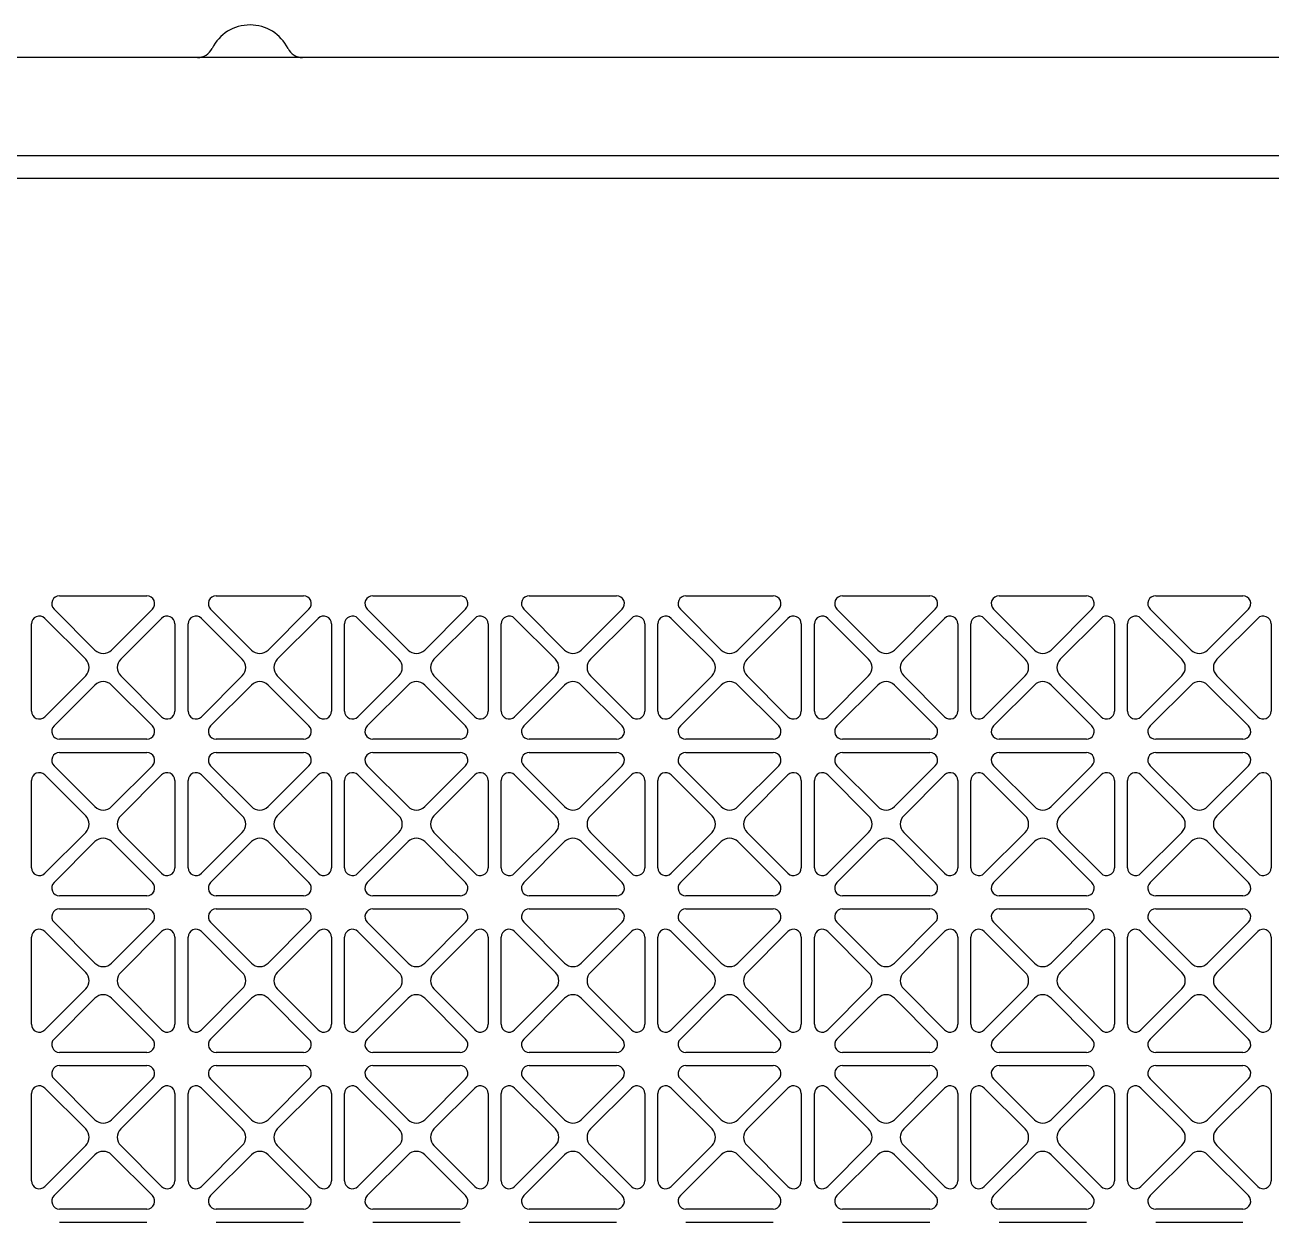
# Model space of a CAD drawing. Extents: x 59521 to 184406, y -1257 to 56672.
# Drawn here: x 70028.7 to 70219.7, y 20028.2 to 20211.7 of the extents above; entities that cross this region are included whole.
import ezdxf

# ---------------------------------------------------------------- set-up
doc = ezdxf.new("R2010")
doc.units = 0
doc.header["$MEASUREMENT"] = 0
doc.layers.get('0').update_dxf_attribs({"linetype": 'CONTINUOUS'})
for name, color, linetype in [('4215-12649_2_1_0', 7, 'CONTINUOUS'), ('4215-12661_1_0', 7, 'CONTINUOUS'), ('WANGKONG_0', 7, 'CONTINUOUS')]:
    doc.layers.add(name, color=color, linetype=linetype)

# ---------------------------------------------------------------- blocks, each defined once
blk = doc.blocks.new('ju77')
at = {"layer": '4215-12649_2_1_0', "color": 87, "linetype": 'Continuous'}
for p, q in [((325.9597979745959, 477.5), (-405.0402020254041, 477.5)), ((-405.0402020254041, 462.5), (325.9597979745959, 462.5))]:
    blk.add_line(p, q, dxfattribs=at)
for centre, radius, start, end in [((-189.5402020254041, 476), 6.5, 26.38779996131899, 153.612200038681), ((-197.602459773705, 480), 2.5, 270, 333.612200038681), ((-181.4779442771032, 480), 2.5, 206.387799961319, 270)]:
    blk.add_arc(centre, radius, start, end, dxfattribs=at)
at = {"layer": '4215-12661_1_0', "color": 87, "linetype": 'Continuous'}
blk.add_line((-397.0402020254041, 459), (316.9597979745959, 459), dxfattribs=at)
at = {"layer": 'WANGKONG_0', "color": 87, "linetype": 'Continuous'}
for p, q in [((-218.7289321881981, 395), (-205.3514718626029, 395)), ((-194.7289321881981, 395), (-181.3514718626029, 395)), ((-170.7289321881981, 395), (-157.3514718626029, 395)), ((-146.7289321881981, 395), (-133.3514718626029, 395)), ((-122.7289321881981, 395), (-109.3514718626029, 395)), ((-98.72893218819809, 395), (-85.35147186260292, 395)), ((-74.72893218819809, 395), (-61.35147186260292, 395)), ((-50.72893218819809, 395), (-37.35147186260292, 395)), ((-213.312994231499, 386.6870057684937), (-219.5774603255995, 392.9514718625942)), ((-204.5029437252015, 392.9514718625942), (-210.7674098192001, 386.6870057684937)), ((-189.312994231499, 386.6870057684937), (-195.5774603255995, 392.9514718625942)), ((-180.5029437252015, 392.9514718625942), (-186.7674098192001, 386.6870057684937)), ((-165.312994231499, 386.6870057684937), (-171.5774603255995, 392.9514718625942)), ((-156.5029437252015, 392.9514718625942), (-162.7674098192001, 386.6870057684937)), ((-141.312994231499, 386.6870057684937), (-147.5774603255995, 392.9514718625942)), ((-132.5029437252015, 392.9514718625942), (-138.7674098192001, 386.6870057684937)), ((-117.312994231499, 386.6870057684937), (-123.5774603255995, 392.9514718625942)), ((-108.5029437252015, 392.9514718625942), (-114.7674098192001, 386.6870057684937)), ((-93.31299423149903, 386.6870057684937), (-99.57746032559953, 392.9514718625942)), ((-84.50294372520148, 392.9514718625942), (-90.76740981920011, 386.6870057684937)), ((-69.31299423149903, 386.6870057684937), (-75.57746032559953, 392.9514718625942)), ((-60.50294372520148, 392.9514718625942), (-66.76740981920011, 386.6870057684937)), ((-45.31299423149903, 386.6870057684937), (-51.57746032559953, 392.9514718625942)), ((-36.50294372520148, 392.9514718625942), (-42.76740981920011, 386.6870057684937)), ((-223.0402020254041, 377.3112698371988), (-223.0402020254041, 390.6887301627939)), ((-220.9916738879983, 391.5372583001954), (-214.7272077939051, 385.2727922061968)), ((-209.3531962569032, 385.2727922061968), (-203.0887301628027, 391.5372583001954)), ((-201.0402020254041, 390.6887301627939), (-201.0402020254041, 377.3112698371988)), ((-199.0402020254041, 377.3112698371988), (-199.0402020254041, 390.6887301627939)), ((-196.9916738879983, 391.5372583001954), (-190.7272077939051, 385.2727922061968)), ((-185.3531962569032, 385.2727922061968), (-179.0887301628027, 391.5372583001954)), ((-177.0402020254041, 390.6887301627939), (-177.0402020254041, 377.3112698371988)), ((-175.0402020254041, 377.3112698371988), (-175.0402020254041, 390.6887301627939)), ((-172.9916738879983, 391.5372583001954), (-166.7272077939051, 385.2727922061968)), ((-161.3531962569032, 385.2727922061968), (-155.0887301628027, 391.5372583001954)), ((-153.0402020254041, 390.6887301627939), (-153.0402020254041, 377.3112698371988)), ((-151.0402020254041, 377.3112698371988), (-151.0402020254041, 390.6887301627939)), ((-148.9916738879983, 391.5372583001954), (-142.7272077939051, 385.2727922061968)), ((-137.3531962569032, 385.2727922061968), (-131.0887301628027, 391.5372583001954)), ((-129.0402020254041, 390.6887301627939), (-129.0402020254041, 377.3112698371988)), ((-127.0402020254041, 377.3112698371988), (-127.0402020254041, 390.6887301627939)), ((-124.9916738879983, 391.5372583001954), (-118.7272077939051, 385.2727922061968)), ((-113.3531962569032, 385.2727922061968), (-107.0887301628027, 391.5372583001954)), ((-105.0402020254041, 390.6887301627939), (-105.0402020254041, 377.3112698371988)), ((-103.0402020254041, 377.3112698371988), (-103.0402020254041, 390.6887301627939)), ((-100.9916738879983, 391.5372583001954), (-94.72720779390511, 385.2727922061968)), ((-89.35319625690317, 385.2727922061968), (-83.08873016280268, 391.5372583001954)), ((-81.04020202540414, 390.6887301627939), (-81.04020202540414, 377.3112698371988)), ((-79.04020202540414, 377.3112698371988), (-79.04020202540414, 390.6887301627939)), ((-76.99167388799833, 391.5372583001954), (-70.72720779390511, 385.2727922061968)), ((-65.35319625690317, 385.2727922061968), (-59.08873016280268, 391.5372583001954)), ((-57.04020202540414, 390.6887301627939), (-57.04020202540414, 377.3112698371988)), ((-55.04020202540414, 377.3112698371988), (-55.04020202540414, 390.6887301627939)), ((-52.99167388799833, 391.5372583001954), (-46.72720779390511, 385.2727922061968)), ((-41.35319625690317, 385.2727922061968), (-35.08873016280268, 391.5372583001954)), ((-33.04020202540414, 390.6887301627939), (-33.04020202540414, 377.3112698371988)), ((-214.7272077939051, 382.7272077938978), (-220.9916738879983, 376.4627416997973)), ((-203.0887301628027, 376.4627416997973), (-209.3531962569032, 382.7272077938978)), ((-190.7272077939051, 382.7272077938978), (-196.9916738879983, 376.4627416997973)), ((-179.0887301628027, 376.4627416997973), (-185.3531962569032, 382.7272077938978)), ((-166.7272077939051, 382.7272077938978), (-172.9916738879983, 376.4627416997973)), ((-155.0887301628027, 376.4627416997973), (-161.3531962569032, 382.7272077938978)), ((-142.7272077939051, 382.7272077938978), (-148.9916738879983, 376.4627416997973)), ((-131.0887301628027, 376.4627416997973), (-137.3531962569032, 382.7272077938978)), ((-118.7272077939051, 382.7272077938978), (-124.9916738879983, 376.4627416997973)), ((-107.0887301628027, 376.4627416997973), (-113.3531962569032, 382.7272077938978)), ((-94.72720779390511, 382.7272077938978), (-100.9916738879983, 376.4627416997973)), ((-83.08873016280268, 376.4627416997973), (-89.35319625690317, 382.7272077938978)), ((-70.72720779390511, 382.7272077938978), (-76.99167388799833, 376.4627416997973)), ((-59.08873016280268, 376.4627416997973), (-65.35319625690317, 382.7272077938978)), ((-46.72720779390511, 382.7272077938978), (-52.99167388799833, 376.4627416997973)), ((-35.08873016280268, 376.4627416997973), (-41.35319625690317, 382.7272077938978)), ((-219.5774603255995, 375.0485281373985), (-213.312994231499, 381.312994231499)), ((-210.7674098192001, 381.312994231499), (-204.5029437252015, 375.0485281373985)), ((-195.5774603255995, 375.0485281373985), (-189.312994231499, 381.312994231499)), ((-186.7674098192001, 381.312994231499), (-180.5029437252015, 375.0485281373985)), ((-171.5774603255995, 375.0485281373985), (-165.312994231499, 381.312994231499)), ((-162.7674098192001, 381.312994231499), (-156.5029437252015, 375.0485281373985)), ((-147.5774603255995, 375.0485281373985), (-141.312994231499, 381.312994231499)), ((-138.7674098192001, 381.312994231499), (-132.5029437252015, 375.0485281373985)), ((-123.5774603255995, 375.0485281373985), (-117.312994231499, 381.312994231499)), ((-114.7674098192001, 381.312994231499), (-108.5029437252015, 375.0485281373985)), ((-99.57746032559953, 375.0485281373985), (-93.31299423149903, 381.312994231499)), ((-90.76740981920011, 381.312994231499), (-84.50294372520148, 375.0485281373985)), ((-75.57746032559953, 375.0485281373985), (-69.31299423149903, 381.312994231499)), ((-66.76740981920011, 381.312994231499), (-60.50294372520148, 375.0485281373985)), ((-51.57746032559953, 375.0485281373985), (-45.31299423149903, 381.312994231499)), ((-42.76740981920011, 381.312994231499), (-36.50294372520148, 375.0485281373985)), ((-205.3514718626029, 373), (-218.7289321881981, 373)), ((-181.3514718626029, 373), (-194.7289321881981, 373)), ((-157.3514718626029, 373), (-170.7289321881981, 373)), ((-133.3514718626029, 373), (-146.7289321881981, 373)), ((-109.3514718626029, 373), (-122.7289321881981, 373)), ((-85.35147186260292, 373), (-98.72893218819809, 373)), ((-61.35147186260292, 373), (-74.72893218819809, 373)), ((-37.35147186260292, 373), (-50.72893218819809, 373)), ((-218.7289321881981, 371), (-205.3514718626029, 371)), ((-194.7289321881981, 371), (-181.3514718626029, 371)), ((-170.7289321881981, 371), (-157.3514718626029, 371)), ((-146.7289321881981, 371), (-133.3514718626029, 371)), ((-122.7289321881981, 371), (-109.3514718626029, 371)), ((-98.72893218819809, 371), (-85.35147186260292, 371)), ((-74.72893218819809, 371), (-61.35147186260292, 371)), ((-50.72893218819809, 371), (-37.35147186260292, 371)), ((-213.312994231499, 362.6870057684937), (-219.5774603255995, 368.9514718625942)), ((-204.5029437252015, 368.9514718625942), (-210.7674098192001, 362.6870057684937)), ((-189.312994231499, 362.6870057684937), (-195.5774603255995, 368.9514718625942)), ((-180.5029437252015, 368.9514718625942), (-186.7674098192001, 362.6870057684937)), ((-165.312994231499, 362.6870057684937), (-171.5774603255995, 368.9514718625942)), ((-156.5029437252015, 368.9514718625942), (-162.7674098192001, 362.6870057684937)), ((-141.312994231499, 362.6870057684937), (-147.5774603255995, 368.9514718625942)), ((-132.5029437252015, 368.9514718625942), (-138.7674098192001, 362.6870057684937)), ((-117.312994231499, 362.6870057684937), (-123.5774603255995, 368.9514718625942)), ((-108.5029437252015, 368.9514718625942), (-114.7674098192001, 362.6870057684937)), ((-93.31299423149903, 362.6870057684937), (-99.57746032559953, 368.9514718625942)), ((-84.50294372520148, 368.9514718625942), (-90.76740981920011, 362.6870057684937)), ((-69.31299423149903, 362.6870057684937), (-75.57746032559953, 368.9514718625942)), ((-60.50294372520148, 368.9514718625942), (-66.76740981920011, 362.6870057684937)), ((-45.31299423149903, 362.6870057684937), (-51.57746032559953, 368.9514718625942)), ((-36.50294372520148, 368.9514718625942), (-42.76740981920011, 362.6870057684937)), ((-220.9916738879983, 367.5372583001954), (-214.7272077939051, 361.2727922061968)), ((-209.3531962569032, 361.2727922061968), (-203.0887301628027, 367.5372583001954)), ((-196.9916738879983, 367.5372583001954), (-190.7272077939051, 361.2727922061968)), ((-185.3531962569032, 361.2727922061968), (-179.0887301628027, 367.5372583001954)), ((-172.9916738879983, 367.5372583001954), (-166.7272077939051, 361.2727922061968)), ((-161.3531962569032, 361.2727922061968), (-155.0887301628027, 367.5372583001954)), ((-148.9916738879983, 367.5372583001954), (-142.7272077939051, 361.2727922061968)), ((-137.3531962569032, 361.2727922061968), (-131.0887301628027, 367.5372583001954)), ((-124.9916738879983, 367.5372583001954), (-118.7272077939051, 361.2727922061968)), ((-113.3531962569032, 361.2727922061968), (-107.0887301628027, 367.5372583001954)), ((-100.9916738879983, 367.5372583001954), (-94.72720779390511, 361.2727922061968)), ((-89.35319625690317, 361.2727922061968), (-83.08873016280268, 367.5372583001954)), ((-76.99167388799833, 367.5372583001954), (-70.72720779390511, 361.2727922061968)), ((-65.35319625690317, 361.2727922061968), (-59.08873016280268, 367.5372583001954)), ((-52.99167388799833, 367.5372583001954), (-46.72720779390511, 361.2727922061968)), ((-41.35319625690317, 361.2727922061968), (-35.08873016280268, 367.5372583001954)), ((-223.0402020254041, 353.3112698371988), (-223.0402020254041, 366.6887301627939)), ((-201.0402020254041, 366.6887301627939), (-201.0402020254041, 353.3112698371988)), ((-199.0402020254041, 353.3112698371988), (-199.0402020254041, 366.6887301627939)), ((-177.0402020254041, 366.6887301627939), (-177.0402020254041, 353.3112698371988)), ((-175.0402020254041, 353.3112698371988), (-175.0402020254041, 366.6887301627939)), ((-153.0402020254041, 366.6887301627939), (-153.0402020254041, 353.3112698371988)), ((-151.0402020254041, 353.3112698371988), (-151.0402020254041, 366.6887301627939)), ((-129.0402020254041, 366.6887301627939), (-129.0402020254041, 353.3112698371988)), ((-127.0402020254041, 353.3112698371988), (-127.0402020254041, 366.6887301627939)), ((-105.0402020254041, 366.6887301627939), (-105.0402020254041, 353.3112698371988)), ((-103.0402020254041, 353.3112698371988), (-103.0402020254041, 366.6887301627939)), ((-81.04020202540414, 366.6887301627939), (-81.04020202540414, 353.3112698371988)), ((-79.04020202540414, 353.3112698371988), (-79.04020202540414, 366.6887301627939)), ((-57.04020202540414, 366.6887301627939), (-57.04020202540414, 353.3112698371988)), ((-55.04020202540414, 353.3112698371988), (-55.04020202540414, 366.6887301627939)), ((-33.04020202540414, 366.6887301627939), (-33.04020202540414, 353.3112698371988)), ((-214.7272077939051, 358.7272077938978), (-220.9916738879983, 352.4627416997973)), ((-219.5774603255995, 351.0485281373985), (-213.312994231499, 357.312994231499)), ((-210.7674098192001, 357.312994231499), (-204.5029437252015, 351.0485281373985)), ((-203.0887301628027, 352.4627416997973), (-209.3531962569032, 358.7272077938978)), ((-190.7272077939051, 358.7272077938978), (-196.9916738879983, 352.4627416997973)), ((-195.5774603255995, 351.0485281373985), (-189.312994231499, 357.312994231499)), ((-186.7674098192001, 357.312994231499), (-180.5029437252015, 351.0485281373985)), ((-179.0887301628027, 352.4627416997973), (-185.3531962569032, 358.7272077938978)), ((-166.7272077939051, 358.7272077938978), (-172.9916738879983, 352.4627416997973)), ((-171.5774603255995, 351.0485281373985), (-165.312994231499, 357.312994231499)), ((-162.7674098192001, 357.312994231499), (-156.5029437252015, 351.0485281373985)), ((-155.0887301628027, 352.4627416997973), (-161.3531962569032, 358.7272077938978)), ((-142.7272077939051, 358.7272077938978), (-148.9916738879983, 352.4627416997973)), ((-147.5774603255995, 351.0485281373985), (-141.312994231499, 357.312994231499)), ((-138.7674098192001, 357.312994231499), (-132.5029437252015, 351.0485281373985)), ((-131.0887301628027, 352.4627416997973), (-137.3531962569032, 358.7272077938978)), ((-118.7272077939051, 358.7272077938978), (-124.9916738879983, 352.4627416997973)), ((-123.5774603255995, 351.0485281373985), (-117.312994231499, 357.312994231499)), ((-114.7674098192001, 357.312994231499), (-108.5029437252015, 351.0485281373985)), ((-107.0887301628027, 352.4627416997973), (-113.3531962569032, 358.7272077938978)), ((-94.72720779390511, 358.7272077938978), (-100.9916738879983, 352.4627416997973)), ((-99.57746032559953, 351.0485281373985), (-93.31299423149903, 357.312994231499)), ((-90.76740981920011, 357.312994231499), (-84.50294372520148, 351.0485281373985)), ((-83.08873016280268, 352.4627416997973), (-89.35319625690317, 358.7272077938978)), ((-70.72720779390511, 358.7272077938978), (-76.99167388799833, 352.4627416997973)), ((-75.57746032559953, 351.0485281373985), (-69.31299423149903, 357.312994231499)), ((-66.76740981920011, 357.312994231499), (-60.50294372520148, 351.0485281373985)), ((-59.08873016280268, 352.4627416997973), (-65.35319625690317, 358.7272077938978)), ((-46.72720779390511, 358.7272077938978), (-52.99167388799833, 352.4627416997973)), ((-51.57746032559953, 351.0485281373985), (-45.31299423149903, 357.312994231499)), ((-42.76740981920011, 357.312994231499), (-36.50294372520148, 351.0485281373985)), ((-35.08873016280268, 352.4627416997973), (-41.35319625690317, 358.7272077938978)), ((-205.3514718626029, 349), (-218.7289321881981, 349)), ((-181.3514718626029, 349), (-194.7289321881981, 349)), ((-157.3514718626029, 349), (-170.7289321881981, 349)), ((-133.3514718626029, 349), (-146.7289321881981, 349)), ((-109.3514718626029, 349), (-122.7289321881981, 349)), ((-85.35147186260292, 349), (-98.72893218819809, 349)), ((-61.35147186260292, 349), (-74.72893218819809, 349)), ((-37.35147186260292, 349), (-50.72893218819809, 349)), ((-218.7289321881981, 347), (-205.3514718626029, 347)), ((-194.7289321881981, 347), (-181.3514718626029, 347)), ((-170.7289321881981, 347), (-157.3514718626029, 347)), ((-146.7289321881981, 347), (-133.3514718626029, 347)), ((-122.7289321881981, 347), (-109.3514718626029, 347)), ((-98.72893218819809, 347), (-85.35147186260292, 347)), ((-74.72893218819809, 347), (-61.35147186260292, 347)), ((-50.72893218819809, 347), (-37.35147186260292, 347)), ((-213.312994231499, 338.6870057684937), (-219.5774603255995, 344.9514718625942)), ((-204.5029437252015, 344.9514718625942), (-210.7674098192001, 338.6870057684937)), ((-189.312994231499, 338.6870057684937), (-195.5774603255995, 344.9514718625942)), ((-180.5029437252015, 344.9514718625942), (-186.7674098192001, 338.6870057684937)), ((-165.312994231499, 338.6870057684937), (-171.5774603255995, 344.9514718625942)), ((-156.5029437252015, 344.9514718625942), (-162.7674098192001, 338.6870057684937)), ((-141.312994231499, 338.6870057684937), (-147.5774603255995, 344.9514718625942)), ((-132.5029437252015, 344.9514718625942), (-138.7674098192001, 338.6870057684937)), ((-117.312994231499, 338.6870057684937), (-123.5774603255995, 344.9514718625942)), ((-108.5029437252015, 344.9514718625942), (-114.7674098192001, 338.6870057684937)), ((-93.31299423149903, 338.6870057684937), (-99.57746032559953, 344.9514718625942)), ((-84.50294372520148, 344.9514718625942), (-90.76740981920011, 338.6870057684937)), ((-69.31299423149903, 338.6870057684937), (-75.57746032559953, 344.9514718625942)), ((-60.50294372520148, 344.9514718625942), (-66.76740981920011, 338.6870057684937)), ((-45.31299423149903, 338.6870057684937), (-51.57746032559953, 344.9514718625942)), ((-36.50294372520148, 344.9514718625942), (-42.76740981920011, 338.6870057684937)), ((-223.0402020254041, 329.3112698371988), (-223.0402020254041, 342.6887301627939)), ((-220.9916738879983, 343.5372583001954), (-214.7272077939051, 337.2727922061968)), ((-209.3531962569032, 337.2727922061968), (-203.0887301628027, 343.5372583001954)), ((-201.0402020254041, 342.6887301627939), (-201.0402020254041, 329.3112698371988)), ((-199.0402020254041, 329.3112698371988), (-199.0402020254041, 342.6887301627939)), ((-196.9916738879983, 343.5372583001954), (-190.7272077939051, 337.2727922061968)), ((-185.3531962569032, 337.2727922061968), (-179.0887301628027, 343.5372583001954)), ((-177.0402020254041, 342.6887301627939), (-177.0402020254041, 329.3112698371988)), ((-175.0402020254041, 329.3112698371988), (-175.0402020254041, 342.6887301627939)), ((-172.9916738879983, 343.5372583001954), (-166.7272077939051, 337.2727922061968)), ((-161.3531962569032, 337.2727922061968), (-155.0887301628027, 343.5372583001954)), ((-153.0402020254041, 342.6887301627939), (-153.0402020254041, 329.3112698371988)), ((-151.0402020254041, 329.3112698371988), (-151.0402020254041, 342.6887301627939)), ((-148.9916738879983, 343.5372583001954), (-142.7272077939051, 337.2727922061968)), ((-137.3531962569032, 337.2727922061968), (-131.0887301628027, 343.5372583001954)), ((-129.0402020254041, 342.6887301627939), (-129.0402020254041, 329.3112698371988)), ((-127.0402020254041, 329.3112698371988), (-127.0402020254041, 342.6887301627939)), ((-124.9916738879983, 343.5372583001954), (-118.7272077939051, 337.2727922061968)), ((-113.3531962569032, 337.2727922061968), (-107.0887301628027, 343.5372583001954)), ((-105.0402020254041, 342.6887301627939), (-105.0402020254041, 329.3112698371988)), ((-103.0402020254041, 329.3112698371988), (-103.0402020254041, 342.6887301627939)), ((-100.9916738879983, 343.5372583001954), (-94.72720779390511, 337.2727922061968)), ((-89.35319625690317, 337.2727922061968), (-83.08873016280268, 343.5372583001954)), ((-81.04020202540414, 342.6887301627939), (-81.04020202540414, 329.3112698371988)), ((-79.04020202540414, 329.3112698371988), (-79.04020202540414, 342.6887301627939)), ((-76.99167388799833, 343.5372583001954), (-70.72720779390511, 337.2727922061968)), ((-65.35319625690317, 337.2727922061968), (-59.08873016280268, 343.5372583001954)), ((-57.04020202540414, 342.6887301627939), (-57.04020202540414, 329.3112698371988)), ((-55.04020202540414, 329.3112698371988), (-55.04020202540414, 342.6887301627939)), ((-52.99167388799833, 343.5372583001954), (-46.72720779390511, 337.2727922061968)), ((-41.35319625690317, 337.2727922061968), (-35.08873016280268, 343.5372583001954)), ((-33.04020202540414, 342.6887301627939), (-33.04020202540414, 329.3112698371988)), ((-214.7272077939051, 334.7272077938978), (-220.9916738879983, 328.4627416997973)), ((-203.0887301628027, 328.4627416997973), (-209.3531962569032, 334.7272077938978)), ((-190.7272077939051, 334.7272077938978), (-196.9916738879983, 328.4627416997973)), ((-179.0887301628027, 328.4627416997973), (-185.3531962569032, 334.7272077938978)), ((-166.7272077939051, 334.7272077938978), (-172.9916738879983, 328.4627416997973)), ((-155.0887301628027, 328.4627416997973), (-161.3531962569032, 334.7272077938978)), ((-142.7272077939051, 334.7272077938978), (-148.9916738879983, 328.4627416997973)), ((-131.0887301628027, 328.4627416997973), (-137.3531962569032, 334.7272077938978)), ((-118.7272077939051, 334.7272077938978), (-124.9916738879983, 328.4627416997973)), ((-107.0887301628027, 328.4627416997973), (-113.3531962569032, 334.7272077938978)), ((-94.72720779390511, 334.7272077938978), (-100.9916738879983, 328.4627416997973)), ((-83.08873016280268, 328.4627416997973), (-89.35319625690317, 334.7272077938978)), ((-70.72720779390511, 334.7272077938978), (-76.99167388799833, 328.4627416997973)), ((-59.08873016280268, 328.4627416997973), (-65.35319625690317, 334.7272077938978)), ((-46.72720779390511, 334.7272077938978), (-52.99167388799833, 328.4627416997973)), ((-35.08873016280268, 328.4627416997973), (-41.35319625690317, 334.7272077938978)), ((-219.5774603255995, 327.0485281373985), (-213.312994231499, 333.312994231499)), ((-210.7674098192001, 333.312994231499), (-204.5029437252015, 327.0485281373985)), ((-195.5774603255995, 327.0485281373985), (-189.312994231499, 333.312994231499)), ((-186.7674098192001, 333.312994231499), (-180.5029437252015, 327.0485281373985)), ((-171.5774603255995, 327.0485281373985), (-165.312994231499, 333.312994231499)), ((-162.7674098192001, 333.312994231499), (-156.5029437252015, 327.0485281373985)), ((-147.5774603255995, 327.0485281373985), (-141.312994231499, 333.312994231499)), ((-138.7674098192001, 333.312994231499), (-132.5029437252015, 327.0485281373985)), ((-123.5774603255995, 327.0485281373985), (-117.312994231499, 333.312994231499)), ((-114.7674098192001, 333.312994231499), (-108.5029437252015, 327.0485281373985)), ((-99.57746032559953, 327.0485281373985), (-93.31299423149903, 333.312994231499)), ((-90.76740981920011, 333.312994231499), (-84.50294372520148, 327.0485281373985)), ((-75.57746032559953, 327.0485281373985), (-69.31299423149903, 333.312994231499)), ((-66.76740981920011, 333.312994231499), (-60.50294372520148, 327.0485281373985)), ((-51.57746032559953, 327.0485281373985), (-45.31299423149903, 333.312994231499)), ((-42.76740981920011, 333.312994231499), (-36.50294372520148, 327.0485281373985)), ((-205.3514718626029, 325), (-218.7289321881981, 325)), ((-181.3514718626029, 325), (-194.7289321881981, 325)), ((-157.3514718626029, 325), (-170.7289321881981, 325)), ((-133.3514718626029, 325), (-146.7289321881981, 325)), ((-109.3514718626029, 325), (-122.7289321881981, 325)), ((-85.35147186260292, 325), (-98.72893218819809, 325)), ((-61.35147186260292, 325), (-74.72893218819809, 325)), ((-37.35147186260292, 325), (-50.72893218819809, 325)), ((-218.7289321881981, 323), (-205.3514718626029, 323)), ((-194.7289321881981, 323), (-181.3514718626029, 323)), ((-170.7289321881981, 323), (-157.3514718626029, 323)), ((-146.7289321881981, 323), (-133.3514718626029, 323)), ((-122.7289321881981, 323), (-109.3514718626029, 323)), ((-98.72893218819809, 323), (-85.35147186260292, 323)), ((-74.72893218819809, 323), (-61.35147186260292, 323)), ((-50.72893218819809, 323), (-37.35147186260292, 323)), ((-213.312994231499, 314.6870057684937), (-219.5774603255995, 320.9514718625942)), ((-204.5029437252015, 320.9514718625942), (-210.7674098192001, 314.6870057684937)), ((-189.312994231499, 314.6870057684937), (-195.5774603255995, 320.9514718625942)), ((-180.5029437252015, 320.9514718625942), (-186.7674098192001, 314.6870057684937)), ((-165.312994231499, 314.6870057684937), (-171.5774603255995, 320.9514718625942)), ((-156.5029437252015, 320.9514718625942), (-162.7674098192001, 314.6870057684937)), ((-141.312994231499, 314.6870057684937), (-147.5774603255995, 320.9514718625942)), ((-132.5029437252015, 320.9514718625942), (-138.7674098192001, 314.6870057684937)), ((-117.312994231499, 314.6870057684937), (-123.5774603255995, 320.9514718625942)), ((-108.5029437252015, 320.9514718625942), (-114.7674098192001, 314.6870057684937)), ((-93.31299423149903, 314.6870057684937), (-99.57746032559953, 320.9514718625942)), ((-84.50294372520148, 320.9514718625942), (-90.76740981920011, 314.6870057684937)), ((-69.31299423149903, 314.6870057684937), (-75.57746032559953, 320.9514718625942)), ((-60.50294372520148, 320.9514718625942), (-66.76740981920011, 314.6870057684937)), ((-45.31299423149903, 314.6870057684937), (-51.57746032559953, 320.9514718625942)), ((-36.50294372520148, 320.9514718625942), (-42.76740981920011, 314.6870057684937)), ((-220.9916738879983, 319.5372583001954), (-214.7272077939051, 313.2727922061968)), ((-209.3531962569032, 313.2727922061968), (-203.0887301628027, 319.5372583001954)), ((-196.9916738879983, 319.5372583001954), (-190.7272077939051, 313.2727922061968)), ((-185.3531962569032, 313.2727922061968), (-179.0887301628027, 319.5372583001954)), ((-172.9916738879983, 319.5372583001954), (-166.7272077939051, 313.2727922061968)), ((-161.3531962569032, 313.2727922061968), (-155.0887301628027, 319.5372583001954)), ((-148.9916738879983, 319.5372583001954), (-142.7272077939051, 313.2727922061968)), ((-137.3531962569032, 313.2727922061968), (-131.0887301628027, 319.5372583001954)), ((-124.9916738879983, 319.5372583001954), (-118.7272077939051, 313.2727922061968)), ((-113.3531962569032, 313.2727922061968), (-107.0887301628027, 319.5372583001954)), ((-100.9916738879983, 319.5372583001954), (-94.72720779390511, 313.2727922061968)), ((-89.35319625690317, 313.2727922061968), (-83.08873016280268, 319.5372583001954)), ((-76.99167388799833, 319.5372583001954), (-70.72720779390511, 313.2727922061968)), ((-65.35319625690317, 313.2727922061968), (-59.08873016280268, 319.5372583001954)), ((-52.99167388799833, 319.5372583001954), (-46.72720779390511, 313.2727922061968)), ((-41.35319625690317, 313.2727922061968), (-35.08873016280268, 319.5372583001954)), ((-223.0402020254041, 305.3112698371988), (-223.0402020254041, 318.6887301627939)), ((-201.0402020254041, 318.6887301627939), (-201.0402020254041, 305.3112698371988)), ((-199.0402020254041, 305.3112698371988), (-199.0402020254041, 318.6887301627939)), ((-177.0402020254041, 318.6887301627939), (-177.0402020254041, 305.3112698371988)), ((-175.0402020254041, 305.3112698371988), (-175.0402020254041, 318.6887301627939)), ((-153.0402020254041, 318.6887301627939), (-153.0402020254041, 305.3112698371988)), ((-151.0402020254041, 305.3112698371988), (-151.0402020254041, 318.6887301627939)), ((-129.0402020254041, 318.6887301627939), (-129.0402020254041, 305.3112698371988)), ((-127.0402020254041, 305.3112698371988), (-127.0402020254041, 318.6887301627939)), ((-105.0402020254041, 318.6887301627939), (-105.0402020254041, 305.3112698371988)), ((-103.0402020254041, 305.3112698371988), (-103.0402020254041, 318.6887301627939)), ((-81.04020202540414, 318.6887301627939), (-81.04020202540414, 305.3112698371988)), ((-79.04020202540414, 305.3112698371988), (-79.04020202540414, 318.6887301627939)), ((-57.04020202540414, 318.6887301627939), (-57.04020202540414, 305.3112698371988)), ((-55.04020202540414, 305.3112698371988), (-55.04020202540414, 318.6887301627939)), ((-33.04020202540414, 318.6887301627939), (-33.04020202540414, 305.3112698371988)), ((-214.7272077939051, 310.7272077938978), (-220.9916738879983, 304.4627416997973)), ((-203.0887301628027, 304.4627416997973), (-209.3531962569032, 310.7272077938978)), ((-190.7272077939051, 310.7272077938978), (-196.9916738879983, 304.4627416997973)), ((-179.0887301628027, 304.4627416997973), (-185.3531962569032, 310.7272077938978)), ((-166.7272077939051, 310.7272077938978), (-172.9916738879983, 304.4627416997973)), ((-155.0887301628027, 304.4627416997973), (-161.3531962569032, 310.7272077938978)), ((-142.7272077939051, 310.7272077938978), (-148.9916738879983, 304.4627416997973)), ((-131.0887301628027, 304.4627416997973), (-137.3531962569032, 310.7272077938978)), ((-118.7272077939051, 310.7272077938978), (-124.9916738879983, 304.4627416997973)), ((-107.0887301628027, 304.4627416997973), (-113.3531962569032, 310.7272077938978)), ((-94.72720779390511, 310.7272077938978), (-100.9916738879983, 304.4627416997973)), ((-83.08873016280268, 304.4627416997973), (-89.35319625690317, 310.7272077938978)), ((-70.72720779390511, 310.7272077938978), (-76.99167388799833, 304.4627416997973)), ((-59.08873016280268, 304.4627416997973), (-65.35319625690317, 310.7272077938978)), ((-46.72720779390511, 310.7272077938978), (-52.99167388799833, 304.4627416997973)), ((-35.08873016280268, 304.4627416997973), (-41.35319625690317, 310.7272077938978)), ((-219.5774603255995, 303.0485281373985), (-213.312994231499, 309.312994231499)), ((-210.7674098192001, 309.312994231499), (-204.5029437252015, 303.0485281373985)), ((-195.5774603255995, 303.0485281373985), (-189.312994231499, 309.312994231499)), ((-186.7674098192001, 309.312994231499), (-180.5029437252015, 303.0485281373985)), ((-171.5774603255995, 303.0485281373985), (-165.312994231499, 309.312994231499)), ((-162.7674098192001, 309.312994231499), (-156.5029437252015, 303.0485281373985)), ((-147.5774603255995, 303.0485281373985), (-141.312994231499, 309.312994231499)), ((-138.7674098192001, 309.312994231499), (-132.5029437252015, 303.0485281373985)), ((-123.5774603255995, 303.0485281373985), (-117.312994231499, 309.312994231499)), ((-114.7674098192001, 309.312994231499), (-108.5029437252015, 303.0485281373985)), ((-99.57746032559953, 303.0485281373985), (-93.31299423149903, 309.312994231499)), ((-90.76740981920011, 309.312994231499), (-84.50294372520148, 303.0485281373985)), ((-75.57746032559953, 303.0485281373985), (-69.31299423149903, 309.312994231499)), ((-66.76740981920011, 309.312994231499), (-60.50294372520148, 303.0485281373985)), ((-51.57746032559953, 303.0485281373985), (-45.31299423149903, 309.312994231499)), ((-42.76740981920011, 309.312994231499), (-36.50294372520148, 303.0485281373985)), ((-205.3514718626029, 301), (-218.7289321881981, 301)), ((-181.3514718626029, 301), (-194.7289321881981, 301)), ((-157.3514718626029, 301), (-170.7289321881981, 301)), ((-133.3514718626029, 301), (-146.7289321881981, 301)), ((-109.3514718626029, 301), (-122.7289321881981, 301)), ((-85.35147186260292, 301), (-98.72893218819809, 301)), ((-61.35147186260292, 301), (-74.72893218819809, 301)), ((-37.35147186260292, 301), (-50.72893218819809, 301)), ((-218.7289321881981, 299), (-205.3514718626029, 299)), ((-194.7289321881981, 299), (-181.3514718626029, 299)), ((-170.7289321881981, 299), (-157.3514718626029, 299)), ((-146.7289321881981, 299), (-133.3514718626029, 299)), ((-122.7289321881981, 299), (-109.3514718626029, 299)), ((-98.72893218819809, 299), (-85.35147186260292, 299)), ((-74.72893218819809, 299), (-61.35147186260292, 299)), ((-50.72893218819809, 299), (-37.35147186260292, 299))]:
    blk.add_line(p, q, dxfattribs=at)
for centre, radius, start, end in [((-218.7289321881981, 393.7999999999956), 1.2, 90, 225), ((-205.3514718626029, 393.7999999999956), 1.2, 315, 89.99999999958312), ((-194.7289321881981, 393.7999999999956), 1.2, 90, 225), ((-181.3514718626029, 393.7999999999956), 1.2, 315, 89.99999999958312), ((-170.7289321881981, 393.7999999999956), 1.2, 90, 225), ((-157.3514718626029, 393.7999999999956), 1.2, 315, 89.99999999958312), ((-146.7289321881981, 393.7999999999956), 1.2, 90, 225), ((-133.3514718626029, 393.7999999999956), 1.2, 315, 89.99999999958312), ((-122.7289321881981, 393.7999999999956), 1.2, 90, 225), ((-109.3514718626029, 393.7999999999956), 1.2, 315, 89.99999999958312), ((-98.72893218819809, 393.7999999999956), 1.2, 90, 225), ((-85.35147186260292, 393.7999999999956), 1.2, 315, 89.99999999958312), ((-74.72893218819809, 393.7999999999956), 1.2, 90, 225), ((-61.35147186260292, 393.7999999999956), 1.2, 315, 89.99999999958312), ((-50.72893218819809, 393.7999999999956), 1.2, 90, 225), ((-37.35147186260292, 393.7999999999956), 1.2, 315, 89.99999999958312), ((-221.8402020253998, 390.6887301627939), 1.2, 45, 180), ((-202.2402020254012, 390.6887301627939), 1.2, 0, 135), ((-197.8402020253998, 390.6887301627939), 1.2, 45, 180), ((-178.2402020254012, 390.6887301627939), 1.2, 0, 135), ((-173.8402020253998, 390.6887301627939), 1.2, 45, 180), ((-154.2402020254012, 390.6887301627939), 1.2, 0, 135), ((-149.8402020253998, 390.6887301627939), 1.2, 45, 180), ((-130.2402020254012, 390.6887301627939), 1.2, 0, 135), ((-125.8402020253998, 390.6887301627939), 1.2, 45, 180), ((-106.2402020254012, 390.6887301627939), 1.2, 0, 135), ((-101.8402020253998, 390.6887301627939), 1.2, 45, 180), ((-82.24020202540123, 390.6887301627939), 1.2, 0, 135), ((-77.84020202539978, 390.6887301627939), 1.2, 45, 180), ((-58.24020202540123, 390.6887301627939), 1.2, 0, 135), ((-53.84020202539978, 390.6887301627939), 1.2, 45, 180), ((-34.24020202540123, 390.6887301627939), 1.2, 0, 135), ((-212.0402020254041, 387.9597979746977), 1.8, 225, 315), ((-188.0402020254041, 387.9597979746977), 1.8, 225, 315), ((-164.0402020254041, 387.9597979746977), 1.8, 225, 315), ((-140.0402020254041, 387.9597979746977), 1.8, 225, 315), ((-116.0402020254041, 387.9597979746977), 1.8, 225, 315), ((-92.04020202540414, 387.9597979746977), 1.8, 225, 315), ((-68.04020202540414, 387.9597979746977), 1.8, 225, 315), ((-44.04020202540414, 387.9597979746977), 1.8, 225, 315), ((-216, 384), 1.8, 315, 45), ((-208.0804040506991, 384), 1.8, 135, 225), ((-192, 384), 1.8, 315, 45), ((-184.0804040506991, 384), 1.8, 135, 225), ((-168, 384), 1.8, 315, 45), ((-160.0804040506991, 384), 1.8, 135, 225), ((-144, 384), 1.8, 315, 45), ((-136.0804040506991, 384), 1.8, 135, 225), ((-120, 384), 1.8, 315, 45), ((-112.0804040506991, 384), 1.8, 135, 225), ((-96, 384), 1.8, 315, 45), ((-88.08040405069914, 384), 1.8, 135, 225), ((-72, 384), 1.8, 315, 45), ((-64.08040405069914, 384), 1.8, 135, 225), ((-48, 384), 1.8, 315, 45), ((-40.08040405069914, 384), 1.8, 135, 225), ((-212.0402020254041, 380.0402020253969), 1.8, 45, 135), ((-188.0402020254041, 380.0402020253969), 1.8, 45, 135), ((-164.0402020254041, 380.0402020253969), 1.8, 45, 135), ((-140.0402020254041, 380.0402020253969), 1.8, 45, 135), ((-116.0402020254041, 380.0402020253969), 1.8, 45, 135), ((-92.04020202540414, 380.0402020253969), 1.8, 45, 135), ((-68.04020202540414, 380.0402020253969), 1.8, 45, 135), ((-44.04020202540414, 380.0402020253969), 1.8, 45, 135), ((-221.8402020253998, 377.3112698371988), 1.2, 180, 315), ((-202.2402020254012, 377.3112698371988), 1.2, 225, 0), ((-197.8402020253998, 377.3112698371988), 1.2, 180, 315), ((-178.2402020254012, 377.3112698371988), 1.2, 225, 0), ((-173.8402020253998, 377.3112698371988), 1.2, 180, 315), ((-154.2402020254012, 377.3112698371988), 1.2, 225, 0), ((-149.8402020253998, 377.3112698371988), 1.2, 180, 315), ((-130.2402020254012, 377.3112698371988), 1.2, 225, 0), ((-125.8402020253998, 377.3112698371988), 1.2, 180, 315), ((-106.2402020254012, 377.3112698371988), 1.2, 225, 0), ((-101.8402020253998, 377.3112698371988), 1.2, 180, 315), ((-82.24020202540123, 377.3112698371988), 1.2, 225, 0), ((-77.84020202539978, 377.3112698371988), 1.2, 180, 315), ((-58.24020202540123, 377.3112698371988), 1.2, 225, 0), ((-53.84020202539978, 377.3112698371988), 1.2, 180, 315), ((-34.24020202540123, 377.3112698371988), 1.2, 225, 0), ((-218.7289321881981, 374.1999999999971), 1.2, 135, 270), ((-205.3514718626029, 374.1999999999971), 1.2, 270, 45), ((-194.7289321881981, 374.1999999999971), 1.2, 135, 270), ((-181.3514718626029, 374.1999999999971), 1.2, 270, 45), ((-170.7289321881981, 374.1999999999971), 1.2, 135, 270), ((-157.3514718626029, 374.1999999999971), 1.2, 270, 45), ((-146.7289321881981, 374.1999999999971), 1.2, 135, 270), ((-133.3514718626029, 374.1999999999971), 1.2, 270, 45), ((-122.7289321881981, 374.1999999999971), 1.2, 135, 270), ((-109.3514718626029, 374.1999999999971), 1.2, 270, 45), ((-98.72893218819809, 374.1999999999971), 1.2, 135, 269.9999999995831), ((-85.35147186260292, 374.1999999999971), 1.2, 270, 45), ((-74.72893218819809, 374.1999999999971), 1.2, 135, 270), ((-61.35147186260292, 374.1999999999971), 1.2, 270, 45), ((-50.72893218819809, 374.1999999999971), 1.2, 135, 269.9999999995831), ((-37.35147186260292, 374.1999999999971), 1.2, 270, 45), ((-218.7289321881981, 369.7999999999956), 1.2, 90, 225), ((-205.3514718626029, 369.7999999999956), 1.2, 315, 89.99999999958312), ((-194.7289321881981, 369.7999999999956), 1.2, 90, 225), ((-181.3514718626029, 369.7999999999956), 1.2, 315, 89.99999999958312), ((-170.7289321881981, 369.7999999999956), 1.2, 90, 225), ((-157.3514718626029, 369.7999999999956), 1.2, 315, 89.99999999958312), ((-146.7289321881981, 369.7999999999956), 1.2, 90, 225), ((-133.3514718626029, 369.7999999999956), 1.2, 315, 89.99999999958312), ((-122.7289321881981, 369.7999999999956), 1.2, 90, 225), ((-109.3514718626029, 369.7999999999956), 1.2, 315, 89.99999999958312), ((-98.72893218819809, 369.7999999999956), 1.2, 90, 225), ((-85.35147186260292, 369.7999999999956), 1.2, 315, 89.99999999958312), ((-74.72893218819809, 369.7999999999956), 1.2, 90, 225), ((-61.35147186260292, 369.7999999999956), 1.2, 315, 89.99999999958312), ((-50.72893218819809, 369.7999999999956), 1.2, 90, 225), ((-37.35147186260292, 369.7999999999956), 1.2, 315, 89.99999999958312), ((-221.8402020253998, 366.6887301627939), 1.2, 45, 180), ((-202.2402020254012, 366.6887301627939), 1.2, 0, 135), ((-197.8402020253998, 366.6887301627939), 1.2, 45, 180), ((-178.2402020254012, 366.6887301627939), 1.2, 0, 135), ((-173.8402020253998, 366.6887301627939), 1.2, 45, 180), ((-154.2402020254012, 366.6887301627939), 1.2, 0, 135), ((-149.8402020253998, 366.6887301627939), 1.2, 45, 180), ((-130.2402020254012, 366.6887301627939), 1.2, 0, 135), ((-125.8402020253998, 366.6887301627939), 1.2, 45, 180), ((-106.2402020254012, 366.6887301627939), 1.2, 0, 135), ((-101.8402020253998, 366.6887301627939), 1.2, 45, 180), ((-82.24020202540123, 366.6887301627939), 1.2, 0, 135), ((-77.84020202539978, 366.6887301627939), 1.2, 45, 180), ((-58.24020202540123, 366.6887301627939), 1.2, 0, 135), ((-53.84020202539978, 366.6887301627939), 1.2, 45, 180), ((-34.24020202540123, 366.6887301627939), 1.2, 0, 135), ((-216, 360), 1.8, 315, 45), ((-212.0402020254041, 363.9597979746977), 1.8, 225, 315), ((-208.0804040506991, 360), 1.8, 135, 225), ((-192, 360), 1.8, 315, 45), ((-188.0402020254041, 363.9597979746977), 1.8, 225, 315), ((-184.0804040506991, 360), 1.8, 135, 225), ((-168, 360), 1.8, 315, 45), ((-164.0402020254041, 363.9597979746977), 1.8, 225, 315), ((-160.0804040506991, 360), 1.8, 135, 225), ((-144, 360), 1.8, 315, 45), ((-140.0402020254041, 363.9597979746977), 1.8, 225, 315), ((-136.0804040506991, 360), 1.8, 135, 225), ((-120, 360), 1.8, 315, 45), ((-116.0402020254041, 363.9597979746977), 1.8, 225, 315), ((-112.0804040506991, 360), 1.8, 135, 225), ((-96, 360), 1.8, 315, 45), ((-92.04020202540414, 363.9597979746977), 1.8, 225, 315), ((-88.08040405069914, 360), 1.8, 135, 225), ((-72, 360), 1.8, 315, 45), ((-68.04020202540414, 363.9597979746977), 1.8, 225, 315), ((-64.08040405069914, 360), 1.8, 135, 225), ((-48, 360), 1.8, 315, 45), ((-44.04020202540414, 363.9597979746977), 1.8, 225, 315), ((-40.08040405069914, 360), 1.8, 135, 225), ((-212.0402020254041, 356.0402020253969), 1.8, 45, 135), ((-188.0402020254041, 356.0402020253969), 1.8, 45, 135), ((-164.0402020254041, 356.0402020253969), 1.8, 45, 135), ((-140.0402020254041, 356.0402020253969), 1.8, 45, 135), ((-116.0402020254041, 356.0402020253969), 1.8, 45, 135), ((-92.04020202540414, 356.0402020253969), 1.8, 45, 135), ((-68.04020202540414, 356.0402020253969), 1.8, 45, 135), ((-44.04020202540414, 356.0402020253969), 1.8, 45, 135), ((-221.8402020253998, 353.3112698371988), 1.2, 180, 315), ((-202.2402020254012, 353.3112698371988), 1.2, 225, 0), ((-197.8402020253998, 353.3112698371988), 1.2, 180, 315), ((-178.2402020254012, 353.3112698371988), 1.2, 225, 0), ((-173.8402020253998, 353.3112698371988), 1.2, 180, 315), ((-154.2402020254012, 353.3112698371988), 1.2, 225, 0), ((-149.8402020253998, 353.3112698371988), 1.2, 180, 315), ((-130.2402020254012, 353.3112698371988), 1.2, 225, 0), ((-125.8402020253998, 353.3112698371988), 1.2, 180, 315), ((-106.2402020254012, 353.3112698371988), 1.2, 225, 0), ((-101.8402020253998, 353.3112698371988), 1.2, 180, 315), ((-82.24020202540123, 353.3112698371988), 1.2, 225, 0), ((-77.84020202539978, 353.3112698371988), 1.2, 180, 315), ((-58.24020202540123, 353.3112698371988), 1.2, 225, 0), ((-53.84020202539978, 353.3112698371988), 1.2, 180, 315), ((-34.24020202540123, 353.3112698371988), 1.2, 225, 0), ((-218.7289321881981, 350.1999999999971), 1.2, 135, 270), ((-205.3514718626029, 350.1999999999971), 1.2, 270, 45), ((-194.7289321881981, 350.1999999999971), 1.2, 135, 270), ((-181.3514718626029, 350.1999999999971), 1.2, 270, 45), ((-170.7289321881981, 350.1999999999971), 1.2, 135, 269.9999999995831), ((-157.3514718626029, 350.1999999999971), 1.2, 270, 45), ((-146.7289321881981, 350.1999999999971), 1.2, 135, 269.9999999995831), ((-133.3514718626029, 350.1999999999971), 1.2, 270, 45), ((-122.7289321881981, 350.1999999999971), 1.2, 135, 270), ((-109.3514718626029, 350.1999999999971), 1.2, 270, 45), ((-98.72893218819809, 350.1999999999971), 1.2, 135, 270), ((-85.35147186260292, 350.1999999999971), 1.2, 270, 45), ((-74.72893218819809, 350.1999999999971), 1.2, 135, 270), ((-61.35147186260292, 350.1999999999971), 1.2, 270, 45), ((-50.72893218819809, 350.1999999999971), 1.2, 135, 270), ((-37.35147186260292, 350.1999999999971), 1.2, 270, 45), ((-218.7289321881981, 345.7999999999956), 1.2, 90, 225), ((-205.3514718626029, 345.7999999999956), 1.2, 315, 89.99999999958312), ((-194.7289321881981, 345.7999999999956), 1.2, 90, 225), ((-181.3514718626029, 345.7999999999956), 1.2, 315, 89.99999999958312), ((-170.7289321881981, 345.7999999999956), 1.2, 90, 225), ((-157.3514718626029, 345.7999999999956), 1.2, 315, 89.99999999958312), ((-146.7289321881981, 345.7999999999956), 1.2, 90, 225), ((-133.3514718626029, 345.7999999999956), 1.2, 315, 89.99999999958312), ((-122.7289321881981, 345.7999999999956), 1.2, 90, 225), ((-109.3514718626029, 345.7999999999956), 1.2, 315, 89.99999999958312), ((-98.72893218819809, 345.7999999999956), 1.2, 90, 225), ((-85.35147186260292, 345.7999999999956), 1.2, 315, 89.99999999958312), ((-74.72893218819809, 345.7999999999956), 1.2, 90, 225), ((-61.35147186260292, 345.7999999999956), 1.2, 315, 89.99999999958312), ((-50.72893218819809, 345.7999999999956), 1.2, 90, 225), ((-37.35147186260292, 345.7999999999956), 1.2, 315, 89.99999999958312), ((-221.8402020253998, 342.6887301627939), 1.2, 45, 180), ((-202.2402020254012, 342.6887301627939), 1.2, 0, 135), ((-197.8402020253998, 342.6887301627939), 1.2, 45, 180), ((-178.2402020254012, 342.6887301627939), 1.2, 0, 135), ((-173.8402020253998, 342.6887301627939), 1.2, 45, 180), ((-154.2402020254012, 342.6887301627939), 1.2, 0, 135), ((-149.8402020253998, 342.6887301627939), 1.2, 45, 180), ((-130.2402020254012, 342.6887301627939), 1.2, 0, 135), ((-125.8402020253998, 342.6887301627939), 1.2, 45, 180), ((-106.2402020254012, 342.6887301627939), 1.2, 0, 135), ((-101.8402020253998, 342.6887301627939), 1.2, 45, 180), ((-82.24020202540123, 342.6887301627939), 1.2, 0, 135), ((-77.84020202539978, 342.6887301627939), 1.2, 45, 180), ((-58.24020202540123, 342.6887301627939), 1.2, 0, 135), ((-53.84020202539978, 342.6887301627939), 1.2, 45, 180), ((-34.24020202540123, 342.6887301627939), 1.2, 0, 135), ((-212.0402020254041, 339.9597979746977), 1.8, 225, 315), ((-188.0402020254041, 339.9597979746977), 1.8, 225, 315), ((-164.0402020254041, 339.9597979746977), 1.8, 225, 315), ((-140.0402020254041, 339.9597979746977), 1.8, 225, 315), ((-116.0402020254041, 339.9597979746977), 1.8, 225, 315), ((-92.04020202540414, 339.9597979746977), 1.8, 225, 315), ((-68.04020202540414, 339.9597979746977), 1.8, 225, 315), ((-44.04020202540414, 339.9597979746977), 1.8, 225, 315), ((-216, 336), 1.8, 315, 45), ((-208.0804040506991, 336), 1.8, 135, 225), ((-192, 336), 1.8, 315, 45), ((-184.0804040506991, 336), 1.8, 135, 225), ((-168, 336), 1.8, 315, 45), ((-160.0804040506991, 336), 1.8, 135, 225), ((-144, 336), 1.8, 315, 45), ((-136.0804040506991, 336), 1.8, 135, 225), ((-120, 336), 1.8, 315, 45), ((-112.0804040506991, 336), 1.8, 135, 225), ((-96, 336), 1.8, 315, 45), ((-88.08040405069914, 336), 1.8, 135, 225), ((-72, 336), 1.8, 315, 45), ((-64.08040405069914, 336), 1.8, 135, 225), ((-48, 336), 1.8, 315, 45), ((-40.08040405069914, 336), 1.8, 135, 225), ((-212.0402020254041, 332.0402020253969), 1.8, 45, 135), ((-188.0402020254041, 332.0402020253969), 1.8, 45, 135), ((-164.0402020254041, 332.0402020253969), 1.8, 45, 135), ((-140.0402020254041, 332.0402020253969), 1.8, 45, 135), ((-116.0402020254041, 332.0402020253969), 1.8, 45, 135), ((-92.04020202540414, 332.0402020253969), 1.8, 45, 135), ((-68.04020202540414, 332.0402020253969), 1.8, 45, 135), ((-44.04020202540414, 332.0402020253969), 1.8, 45, 135), ((-221.8402020253998, 329.3112698371988), 1.2, 180, 315), ((-202.2402020254012, 329.3112698371988), 1.2, 225, 0), ((-197.8402020253998, 329.3112698371988), 1.2, 180, 315), ((-178.2402020254012, 329.3112698371988), 1.2, 225, 0), ((-173.8402020253998, 329.3112698371988), 1.2, 180, 315), ((-154.2402020254012, 329.3112698371988), 1.2, 225, 0), ((-149.8402020253998, 329.3112698371988), 1.2, 180, 315), ((-130.2402020254012, 329.3112698371988), 1.2, 225, 0), ((-125.8402020253998, 329.3112698371988), 1.2, 180, 315), ((-106.2402020254012, 329.3112698371988), 1.2, 225, 0), ((-101.8402020253998, 329.3112698371988), 1.2, 180, 315), ((-82.24020202540123, 329.3112698371988), 1.2, 225, 0), ((-77.84020202539978, 329.3112698371988), 1.2, 180, 315), ((-58.24020202540123, 329.3112698371988), 1.2, 225, 0), ((-53.84020202539978, 329.3112698371988), 1.2, 180, 315), ((-34.24020202540123, 329.3112698371988), 1.2, 225, 0), ((-218.7289321881981, 326.1999999999971), 1.2, 135, 270), ((-205.3514718626029, 326.1999999999971), 1.2, 270, 45), ((-194.7289321881981, 326.1999999999971), 1.2, 135, 270), ((-181.3514718626029, 326.1999999999971), 1.2, 270, 45), ((-170.7289321881981, 326.1999999999971), 1.2, 135, 270), ((-157.3514718626029, 326.1999999999971), 1.2, 270, 45), ((-146.7289321881981, 326.1999999999971), 1.2, 135, 270), ((-133.3514718626029, 326.1999999999971), 1.2, 270, 45), ((-122.7289321881981, 326.1999999999971), 1.2, 135, 270), ((-109.3514718626029, 326.1999999999971), 1.2, 270, 45), ((-98.72893218819809, 326.1999999999971), 1.2, 135, 270), ((-85.35147186260292, 326.1999999999971), 1.2, 270, 45), ((-74.72893218819809, 326.1999999999971), 1.2, 135, 270), ((-61.35147186260292, 326.1999999999971), 1.2, 270, 45), ((-50.72893218819809, 326.1999999999971), 1.2, 135, 270), ((-37.35147186260292, 326.1999999999971), 1.2, 270, 45), ((-218.7289321881981, 321.7999999999956), 1.2, 90, 225), ((-205.3514718626029, 321.7999999999956), 1.2, 315, 89.99999999958312), ((-194.7289321881981, 321.7999999999956), 1.2, 90, 225), ((-181.3514718626029, 321.7999999999956), 1.2, 315, 89.99999999958312), ((-170.7289321881981, 321.7999999999956), 1.2, 90, 225), ((-157.3514718626029, 321.7999999999956), 1.2, 315, 89.99999999958312), ((-146.7289321881981, 321.7999999999956), 1.2, 90, 225), ((-133.3514718626029, 321.7999999999956), 1.2, 315, 89.99999999958312), ((-122.7289321881981, 321.7999999999956), 1.2, 90, 225), ((-109.3514718626029, 321.7999999999956), 1.2, 315, 89.99999999958312), ((-98.72893218819809, 321.7999999999956), 1.2, 90, 225), ((-85.35147186260292, 321.7999999999956), 1.2, 315, 89.99999999958312), ((-74.72893218819809, 321.7999999999956), 1.2, 90, 225), ((-61.35147186260292, 321.7999999999956), 1.2, 315, 89.99999999958312), ((-50.72893218819809, 321.7999999999956), 1.2, 90, 225), ((-37.35147186260292, 321.7999999999956), 1.2, 315, 89.99999999958312), ((-221.8402020253998, 318.6887301627939), 1.2, 45, 180), ((-202.2402020254012, 318.6887301627939), 1.2, 0, 135), ((-197.8402020253998, 318.6887301627939), 1.2, 45, 180), ((-178.2402020254012, 318.6887301627939), 1.2, 0, 135), ((-173.8402020253998, 318.6887301627939), 1.2, 45, 180), ((-154.2402020254012, 318.6887301627939), 1.2, 0, 135), ((-149.8402020253998, 318.6887301627939), 1.2, 45, 180), ((-130.2402020254012, 318.6887301627939), 1.2, 0, 135), ((-125.8402020253998, 318.6887301627939), 1.2, 45, 180), ((-106.2402020254012, 318.6887301627939), 1.2, 0, 135), ((-101.8402020253998, 318.6887301627939), 1.2, 45, 180), ((-82.24020202540123, 318.6887301627939), 1.2, 0, 135), ((-77.84020202539978, 318.6887301627939), 1.2, 45, 180), ((-58.24020202540123, 318.6887301627939), 1.2, 0, 135), ((-53.84020202539978, 318.6887301627939), 1.2, 45, 180), ((-34.24020202540123, 318.6887301627939), 1.2, 0, 135), ((-216, 312), 1.8, 315, 45), ((-212.0402020254041, 315.9597979746977), 1.8, 225, 315), ((-208.0804040506991, 312), 1.8, 135, 225), ((-192, 312), 1.8, 315, 45), ((-188.0402020254041, 315.9597979746977), 1.8, 225, 315), ((-184.0804040506991, 312), 1.8, 135, 225), ((-168, 312), 1.8, 315, 45), ((-164.0402020254041, 315.9597979746977), 1.8, 225, 315), ((-160.0804040506991, 312), 1.8, 135, 225), ((-144, 312), 1.8, 315, 45), ((-140.0402020254041, 315.9597979746977), 1.8, 225, 315), ((-136.0804040506991, 312), 1.8, 135, 225), ((-120, 312), 1.8, 315, 45), ((-116.0402020254041, 315.9597979746977), 1.8, 225, 315), ((-112.0804040506991, 312), 1.8, 135, 225), ((-96, 312), 1.8, 315, 45), ((-92.04020202540414, 315.9597979746977), 1.8, 225, 315), ((-88.08040405069914, 312), 1.8, 135, 225), ((-72, 312), 1.8, 315, 45), ((-68.04020202540414, 315.9597979746977), 1.8, 225, 315), ((-64.08040405069914, 312), 1.8, 135, 225), ((-48, 312), 1.8, 315, 45), ((-44.04020202540414, 315.9597979746977), 1.8, 225, 315), ((-40.08040405069914, 312), 1.8, 135, 225), ((-212.0402020254041, 308.0402020253969), 1.8, 45, 135), ((-188.0402020254041, 308.0402020253969), 1.8, 45, 135), ((-164.0402020254041, 308.0402020253969), 1.8, 45, 135), ((-140.0402020254041, 308.0402020253969), 1.8, 45, 135), ((-116.0402020254041, 308.0402020253969), 1.8, 45, 135), ((-92.04020202540414, 308.0402020253969), 1.8, 45, 135), ((-68.04020202540414, 308.0402020253969), 1.8, 45, 135), ((-44.04020202540414, 308.0402020253969), 1.8, 45, 135), ((-221.8402020253998, 305.3112698371988), 1.2, 180, 315), ((-202.2402020254012, 305.3112698371988), 1.2, 225, 0), ((-197.8402020253998, 305.3112698371988), 1.2, 180, 315), ((-178.2402020254012, 305.3112698371988), 1.2, 225, 0), ((-173.8402020253998, 305.3112698371988), 1.2, 180, 315), ((-154.2402020254012, 305.3112698371988), 1.2, 225, 0), ((-149.8402020253998, 305.3112698371988), 1.2, 180, 315), ((-130.2402020254012, 305.3112698371988), 1.2, 225, 0), ((-125.8402020253998, 305.3112698371988), 1.2, 180, 315), ((-106.2402020254012, 305.3112698371988), 1.2, 225, 0), ((-101.8402020253998, 305.3112698371988), 1.2, 180, 315), ((-82.24020202540123, 305.3112698371988), 1.2, 225, 0), ((-77.84020202539978, 305.3112698371988), 1.2, 180, 315), ((-58.24020202540123, 305.3112698371988), 1.2, 225, 0), ((-53.84020202539978, 305.3112698371988), 1.2, 180, 315), ((-34.24020202540123, 305.3112698371988), 1.2, 225, 0), ((-218.7289321881981, 302.1999999999971), 1.2, 135, 270), ((-205.3514718626029, 302.1999999999971), 1.2, 270, 45), ((-194.7289321881981, 302.1999999999971), 1.2, 135, 270), ((-181.3514718626029, 302.1999999999971), 1.2, 270, 45), ((-170.7289321881981, 302.1999999999971), 1.2, 135, 270), ((-157.3514718626029, 302.1999999999971), 1.2, 270, 45), ((-146.7289321881981, 302.1999999999971), 1.2, 135, 270), ((-133.3514718626029, 302.1999999999971), 1.2, 270, 45), ((-122.7289321881981, 302.1999999999971), 1.2, 135, 270), ((-109.3514718626029, 302.1999999999971), 1.2, 270, 45), ((-98.72893218819809, 302.1999999999971), 1.2, 135, 270), ((-85.35147186260292, 302.1999999999971), 1.2, 270, 45), ((-74.72893218819809, 302.1999999999971), 1.2, 135, 270), ((-61.35147186260292, 302.1999999999971), 1.2, 270, 45), ((-50.72893218819809, 302.1999999999971), 1.2, 135, 270), ((-37.35147186260292, 302.1999999999971), 1.2, 270, 45)]:
    blk.add_arc(centre, radius, start, end, dxfattribs=at)

msp = doc.modelspace()

# ---------------------------------------------------------------- block references
msp.add_blockref('ju77', (70252.77924663525, 19729.17205237382))

doc.saveas('drawing.dxf')
